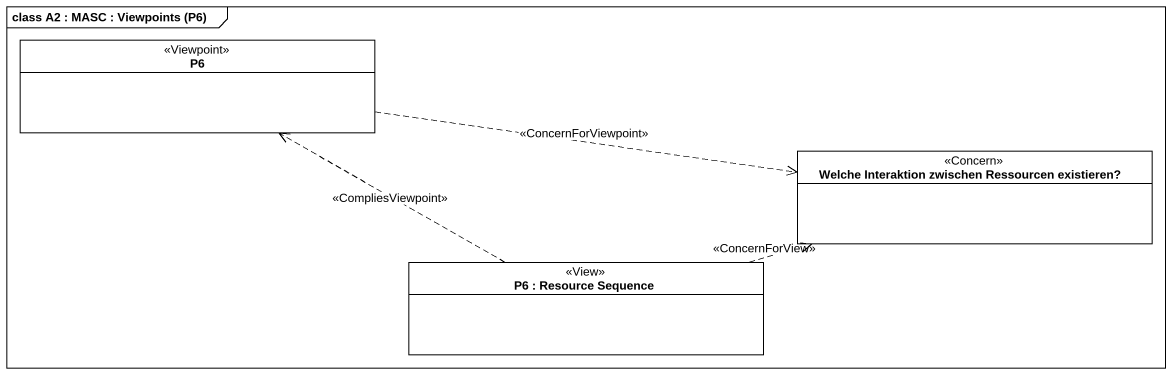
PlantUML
@startuml
mainframe class A2 : MASC : Viewpoints (P6)
hide circle
hide empty members
class P6 <<Viewpoint>>
class "Welche Interaktion zwischen Ressourcen existieren?" as Welche_Interaktion_zwischen <<Concern>>
class "P6 : Resource Sequence" as P6_Resource_Sequence <<View>>
P6 .right.> Welche_Interaktion_zwischen : <<ConcernForViewpoint>>
P6_Resource_Sequence .left.> P6 : <<CompliesViewpoint>>
P6_Resource_Sequence .right.> Welche_Interaktion_zwischen : <<ConcernForView>>
@enduml
